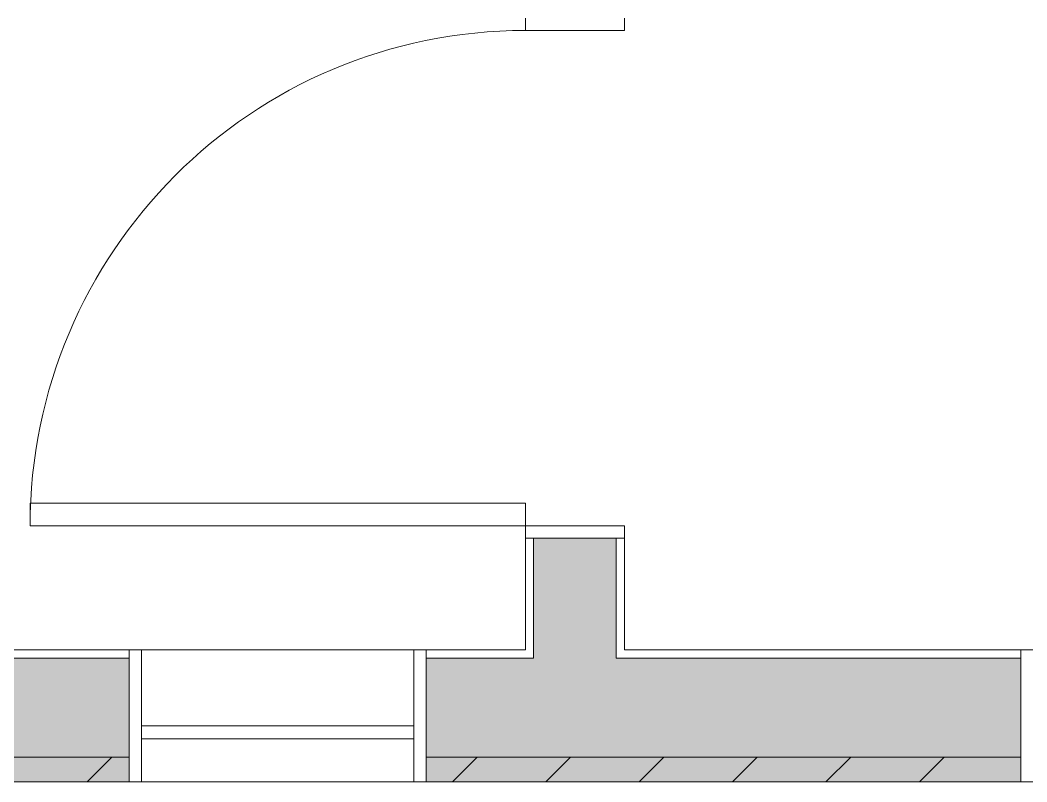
# Model space of a CAD drawing. Header units: inches. Extents: x 99 to 12024, y -5408 to 2559.
# Drawn here: x 8481.5 to 8542.5, y -5408.3 to -5362.2 of the extents above; entities that cross this region are included whole.
import ezdxf

# ---------------------------------------------------------------- set-up
doc = ezdxf.new("R2010")
doc.units = ezdxf.units.IN
doc.header["$LTSCALE"] = 96
doc.header["$MEASUREMENT"] = 0
for name, color, linetype, lineweight in [('Doors', 5, 'Continuous', 5), ('Walls_  Normal', 6, 'Continuous', 13), ('Windows', 5, 'Continuous', 5)]:
    doc.layers.add(name, color=color, linetype=linetype, lineweight=lineweight)
doc.layers.add('Hatch', color=7, linetype='Continuous', lineweight=0, true_color=0x919191)

msp = doc.modelspace()

# ---------------------------------------------------------------- linework, layer by layer
at = {"layer": 'Doors', "transparency": 33554687}
for p, q in [((8512.116, -5362.818), (8512.116, -5362.068)), ((8518.116, -5362.818), (8518.116, -5362.068)), ((8518.116, -5362.818), (8512.116, -5362.818)), ((8512.116, -5391.443), (8482.116, -5391.443)), ((8482.116, -5392.818), (8482.116, -5391.443)), ((8512.116, -5391.443), (8512.116, -5392.818)), ((8512.116, -5392.818), (8482.116, -5392.818)), ((8512.116, -5393.568), (8512.116, -5392.818)), ((8518.116, -5392.818), (8512.116, -5392.818)), ((8518.116, -5393.568), (8518.116, -5392.818)), ((8518.116, -5393.568), (8512.116, -5393.568))]:
    msp.add_line(p, q, dxfattribs=at)
msp.add_arc((8512.116, -5392.818), 30, 90, 180, dxfattribs=at)
at = {"layer": 'Hatch', "color": 1, "transparency": 33554687}
for p, q in [((8485.566, -5408.318), (8487.066, -5406.818)), ((8507.694, -5408.318), (8509.194, -5406.818)), ((8513.351, -5408.318), (8514.851, -5406.818)), ((8519.008, -5408.318), (8520.508, -5406.818)), ((8524.664, -5408.318), (8526.164, -5406.818)), ((8530.321, -5408.318), (8531.821, -5406.818)), ((8535.978, -5408.318), (8537.478, -5406.818))]:
    msp.add_line(p, q, dxfattribs=at)
at = {"layer": 'Walls_  Normal', "transparency": 33554687}
for p, q in [((8518.116, -5393.568), (8512.116, -5393.568)), ((8512.116, -5393.568), (8512.116, -5400.318)), ((8517.616, -5393.568), (8512.616, -5393.568)), ((8512.616, -5393.568), (8512.616, -5400.818)), ((8517.616, -5393.568), (8517.616, -5400.818)), ((8518.116, -5393.568), (8518.116, -5400.318)), ((8488.116, -5400.818), (8451.616, -5400.818)), ((8488.116, -5400.318), (8452.116, -5400.318)), ((8488.116, -5408.318), (8488.116, -5400.318)), ((8488.116, -5406.818), (8488.116, -5400.818)), ((8506.116, -5408.318), (8506.116, -5400.318)), ((8512.116, -5400.318), (8506.116, -5400.318)), ((8506.116, -5406.818), (8506.116, -5400.818)), ((8512.616, -5400.818), (8506.116, -5400.818)), ((8542.116, -5400.818), (8517.616, -5400.818)), ((8542.116, -5400.318), (8518.116, -5400.318)), ((8542.116, -5408.318), (8542.116, -5400.318)), ((8542.116, -5406.818), (8542.116, -5400.818)), ((8488.116, -5406.818), (8406.116, -5406.818)), ((8542.116, -5406.818), (8506.116, -5406.818)), ((8488.116, -5408.318), (8406.116, -5408.318)), ((8542.116, -5408.318), (8506.116, -5408.318))]:
    msp.add_line(p, q, dxfattribs=at)
at = {"layer": 'Walls_  Normal', "color": 252, "true_color": 0x949494, "transparency": 33554687}
for points in [[(8517.616, -5393.568), (8517.616, -5400.818), (8512.616, -5393.568), (8512.616, -5400.818)], [(8488.116, -5406.818), (8406.116, -5406.818), (8488.116, -5400.818), (8406.116, -5400.818)], [(8542.116, -5406.818), (8506.116, -5406.818), (8542.116, -5400.818), (8506.116, -5400.818)], [(8488.116, -5408.318), (8406.116, -5408.318), (8488.116, -5406.818), (8406.116, -5406.818)], [(8542.116, -5408.318), (8506.116, -5408.318), (8542.116, -5406.818), (8506.116, -5406.818)]]:
    msp.add_solid(points, dxfattribs=at)
at = {"layer": 'Windows', "transparency": 33554687}
for p, q in [((8506.116, -5400.318), (8488.116, -5400.318)), ((8488.116, -5400.318), (8488.866, -5400.318)), ((8488.116, -5408.318), (8488.116, -5400.318)), ((8488.866, -5408.318), (8488.866, -5400.318)), ((8505.366, -5400.318), (8506.116, -5400.318)), ((8505.366, -5408.318), (8505.366, -5400.318)), ((8506.116, -5408.318), (8506.116, -5400.318)), ((8578.116, -5400.318), (8542.116, -5400.318)), ((8542.116, -5400.318), (8542.866, -5400.318)), ((8542.116, -5408.318), (8542.116, -5400.318)), ((8488.866, -5404.918), (8505.366, -5404.918)), ((8488.866, -5405.718), (8505.366, -5405.718)), ((8506.116, -5408.318), (8488.116, -5408.318)), ((8488.116, -5408.318), (8488.866, -5408.318)), ((8505.366, -5408.318), (8506.116, -5408.318)), ((8578.116, -5408.318), (8542.116, -5408.318)), ((8542.116, -5408.318), (8542.866, -5408.318))]:
    msp.add_line(p, q, dxfattribs=at)

doc.saveas('drawing.dxf')
